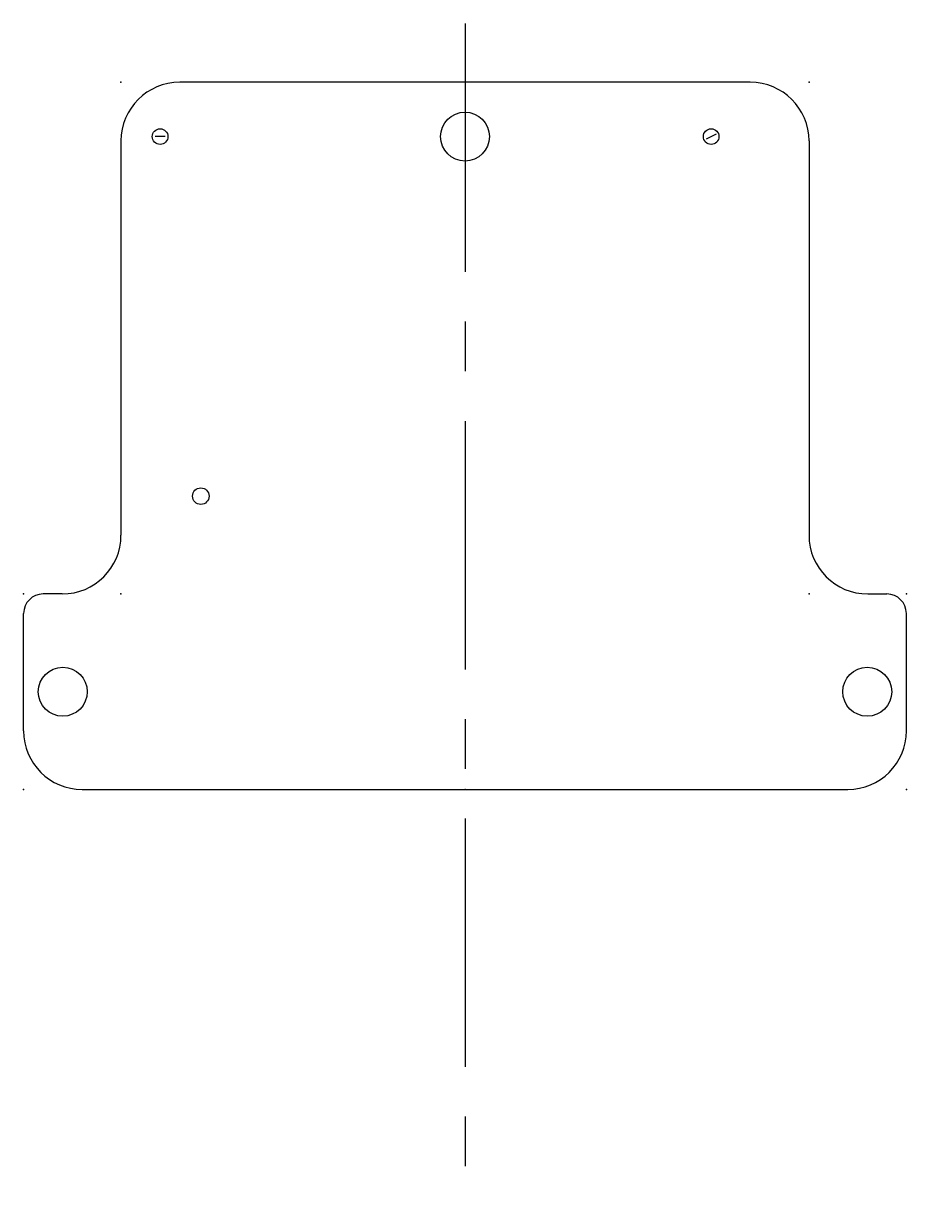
# Model space of a CAD drawing. Header units: millimetres. Extents: x -26.1 to 19, y -31.4 to 28.9.
import ezdxf

# ---------------------------------------------------------------- set-up
doc = ezdxf.new("R2010")
doc.units = ezdxf.units.MM
doc.header["$PDSIZE"] = -1
doc.linetypes.add('CENTERX2', pattern=[20.32, 12.7, -2.54, 2.54, -2.54])

msp = doc.modelspace()

# ---------------------------------------------------------------- linework, layer by layer
at = {"color": 7, "linetype": 'CENTERX2'}
for p, q in [((-3.57, 28.876), (-3.57, -31.449)), ((-18.898, 23.097), (-19.398, 23.097)), ((9.258, 23.222), (8.758, 22.972))]:
    msp.add_line(p, q, dxfattribs=at)
at = {"color": 7, "linetype": 'Continuous'}
for p, q in [((11.008, 25.876), (-18.148, 25.876)), ((-21.148, 22.876), (-21.148, 2.713)), ((14.008, 22.876), (14.008, 2.713)), ((-24.148, -0.287), (-25.124, -0.287)), ((17.008, -0.287), (17.983, -0.287)), ((-26.124, -7.287), (-26.124, -1.287)), ((18.983, -7.287), (18.983, -1.287)), ((-23.124, -10.287), (15.983, -10.287))]:
    msp.add_line(p, q, dxfattribs=at)
for centre, radius in [((-3.57, 23.097), 1.25), ((-19.148, 23.097), 0.4), ((9.008, 23.097), 0.4), ((-17.07, 4.713), 0.422), ((-24.124, -5.287), 1.25), ((16.983, -5.287), 1.25)]:
    msp.add_circle(centre, radius, dxfattribs=at)
for centre, radius, start, end in [((-18.148, 22.876), 3, 90, 180), ((11.008, 22.876), 3, 0, 90), ((-24.148, 2.713), 3, 270, 0), ((17.008, 2.713), 3, 180, 270), ((-25.124, -1.287), 1, 90, 180), ((17.983, -1.287), 1, 0, 90), ((-23.124, -7.287), 3, 180, 270), ((15.983, -7.287), 3, 270, 0)]:
    msp.add_arc(centre, radius, start, end, dxfattribs=at)
for p in [(-21.148, 25.876), (-3.57, 25.876), (14.008, 25.876), (-26.124, -0.287), (-21.148, -0.287), (14.008, -0.287), (18.983, -0.287), (-26.124, -10.287), (-3.57, -10.287), (18.983, -10.287)]:
    msp.add_point(p, dxfattribs=at)

doc.saveas('drawing.dxf')
